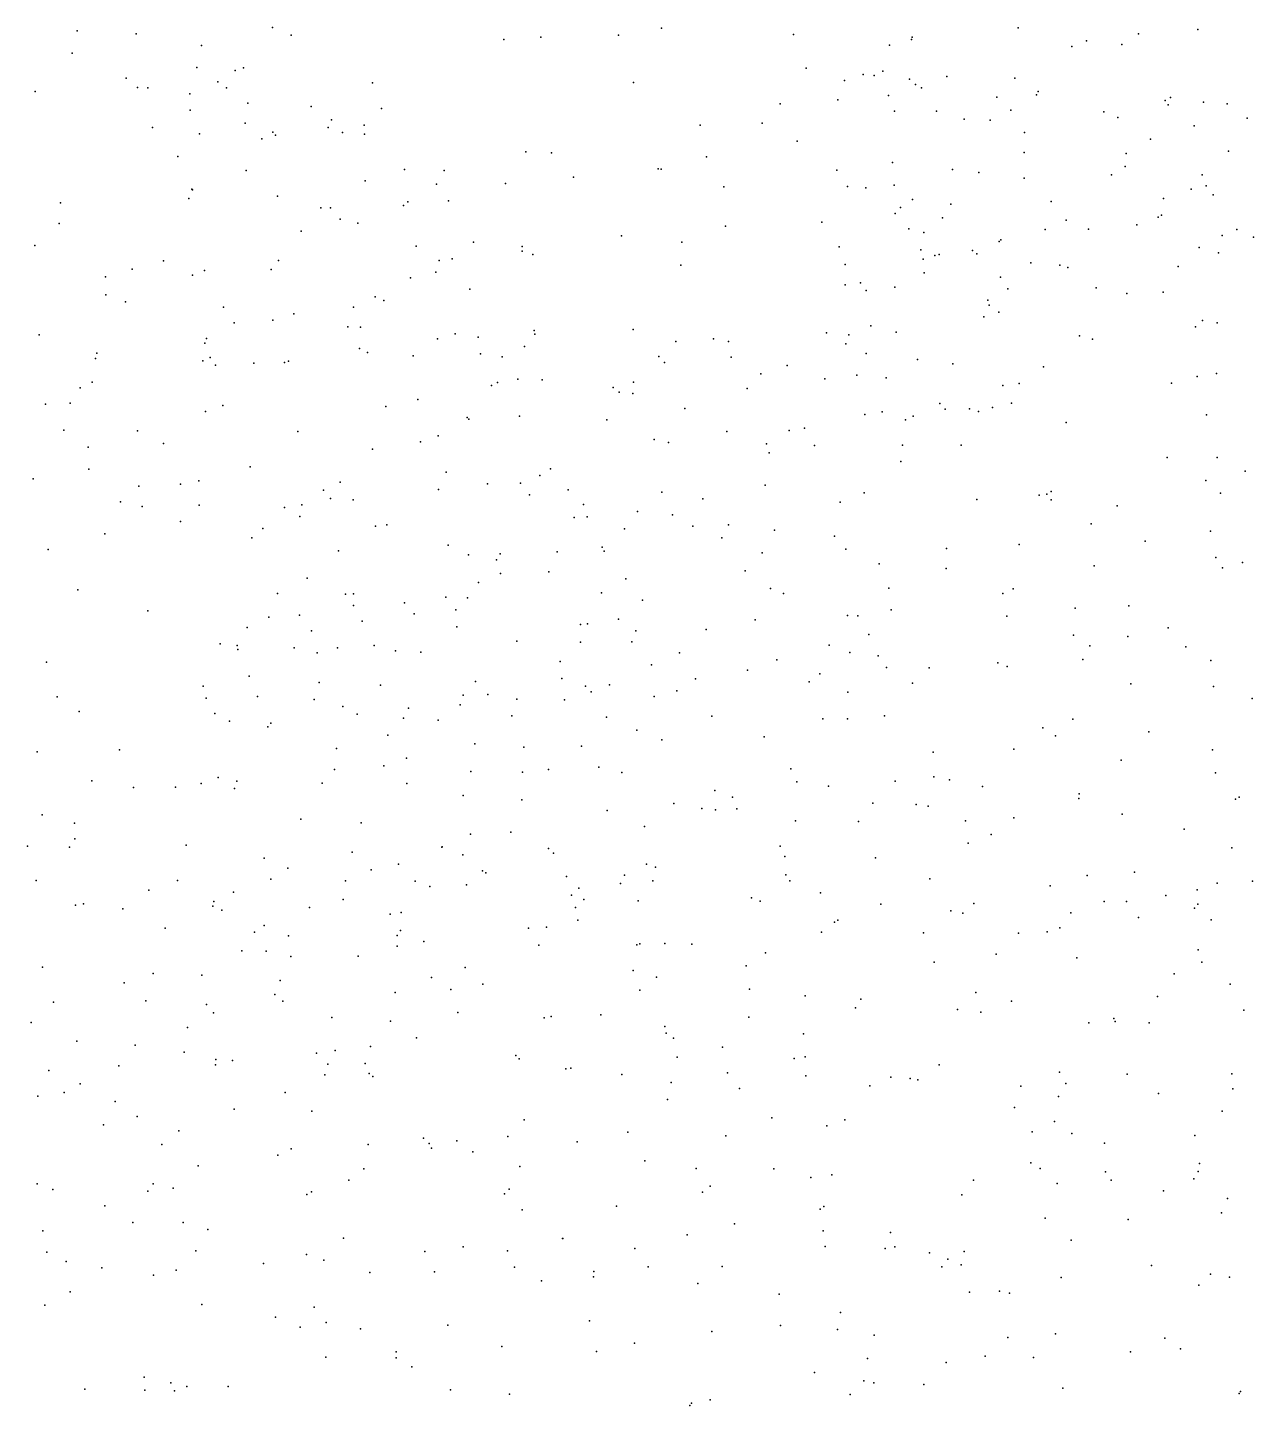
# Model space of a CAD drawing. Header units: metres. Extents: x -25 to 25, y -27.8 to 27.8.
# Drawn here: x 4.456 to 6, y 6.964 to 8.698 of the extents above; entities that cross this region are included whole.
import ezdxf

# ---------------------------------------------------------------- set-up
doc = ezdxf.new("R2010")
doc.units = ezdxf.units.M

msp = doc.modelspace()

# ---------------------------------------------------------------- linework, layer by layer
for p in [(4.5187, 8.6942, 23.4407), (4.7647, 8.6985, 14.5379), (5.2541, 8.6976, -16.6055), (5.7035, 8.6982, 22.6414), (5.9297, 8.6962, 23.1561), (4.593, 8.6907, 13.1425), (4.6753, 8.6759, 13.4455), (4.7878, 8.6888, 21.9778), (5.0558, 8.6836, 7.0633), (5.1024, 8.6864, 2.0536), (5.2003, 8.689, 22.1123), (5.4207, 8.6898, -16.9494), (5.5412, 8.6765, -28.0155), (5.569, 8.6834, 23.6471), (5.5698, 8.6862, 17.8113), (5.7711, 8.6746, 7.7491), (5.7896, 8.6818, 23.4982), (5.8339, 8.6771, -17.1434), (5.855, 8.6907, 22.7973), (4.5121, 8.6662, -20.9645), (4.6692, 8.6483, 13.8408), (4.7174, 8.6443, 19.4929), (4.7278, 8.6479, -21.1971), (5.4365, 8.6473, -21.0483), (5.5081, 8.6395, 18.4098), (5.5328, 8.6436, 18.0202), (4.5804, 8.6349, 14.9385), (4.5944, 8.623, 6.6053), (4.6075, 8.6226, 19.6739), (4.6957, 8.6301, 0.6767), (4.7067, 8.6226, 1.4142), (4.8905, 8.6288, 19.0775), (5.2191, 8.6294, 2.3345), (5.4848, 8.6317, 7.4448), (5.5219, 8.638, -24.2307), (5.5666, 8.6336, 18.6885), (5.5742, 8.6268, 3.1235), (5.5815, 8.6226, 8.7713), (5.6137, 8.6369, 22.4653), (5.6993, 8.6348, -25.7287), (4.4656, 8.6178, 15.1105), (4.6605, 8.6152, 1.0779), (5.4764, 8.6075, -24.8752), (5.5402, 8.6128, -24.0134), (5.6764, 8.611, -27.7783), (5.7265, 8.6136, 23.6623), (5.7285, 8.6179, 19.1699), (5.8885, 8.6067, -9.0012), (5.8953, 8.6106, -14.9376), (4.6609, 8.5944, -14.3069), (4.7333, 8.6033, 6.7223), (4.8131, 8.599, 18.3471), (4.9019, 8.5964, 18.8517), (5.4036, 8.6025, 8.7088), (5.5475, 8.5931, -14.5742), (5.6006, 8.5931, -0.6118), (5.6943, 8.5943, -8.2993), (5.8113, 8.5922, 22.6008), (5.8923, 8.6014, 8.4816), (5.9367, 8.6045, -14.6907), (5.9666, 8.6026, 23.4351), (4.6133, 8.5725, 23.5797), (4.73, 8.578, 0.4746), (4.8347, 8.5725, 18.1377), (4.8388, 8.5825, 14.3899), (4.8799, 8.5756, 19.2963), (5.3028, 8.5755, 17.6188), (5.3811, 8.5782, 22.17), (5.6354, 8.5832, -21.3297), (5.6682, 8.5818, 19.395), (5.8287, 8.5853, 7.8785), (5.9251, 8.5749, 2.9813), (5.9915, 8.5843, 19.9704), (4.6728, 8.5648, -28.475), (4.7509, 8.5586, 0.832), (4.7649, 8.5668, 21.8799), (4.7681, 8.563, -20.8376), (4.8528, 8.5665, 8.5225), (4.8803, 8.5641, 17.9364), (5.4249, 8.5554, 2.9006), (5.7115, 8.5663, -20.9824), (5.87, 8.5578, 23.6235), (4.6455, 8.5362, 13.2522), (5.0835, 8.542, -16.2448), (5.1159, 8.5409, -1.0731), (5.3108, 8.5357, -28.1877), (5.7108, 8.5411, -0.4106), (5.8393, 8.5399, 3.1604), (5.9683, 8.5429, 2.5546), (4.7312, 8.5187, 0.2562), (4.9306, 8.52, 1.9112), (4.9806, 8.5186, 23.7897), (5.2502, 8.5208, 2.4775), (5.254, 8.5201, 8.6025), (5.4752, 8.5188, -23.4422), (5.5451, 8.5287, 7.5528), (5.6207, 8.5196, 18.9052), (5.838, 8.5237, -15.3316), (4.881, 8.5055, 14.6987), (4.9708, 8.5013, 19.1554), (5.0579, 8.502, 8.5339), (5.1435, 8.5101, 7.2683), (5.6538, 8.5161, 19.7176), (5.7111, 8.509, 23.7914), (5.8207, 8.5131, -26.8572), (5.9349, 8.513, -21.4219), (4.659, 8.4832, 0.0496), (4.663, 8.4949, 13.4006), (4.6637, 8.4942, 13.6223), (4.771, 8.4863, 19.5824), (5.3327, 8.498, 22.0458), (5.4885, 8.4985, 18.3458), (5.5116, 8.4967, -25.3706), (5.5472, 8.4999, 23.8386), (5.8865, 8.4834, -22.8959), (5.9212, 8.4952, 8.8142), (5.9399, 8.4994, -16.9827), (5.9488, 8.4879, 8.2227), (4.4975, 8.4777, 13.0948), (4.8254, 8.4714, 23.769), (4.8375, 8.4717, 6.91), (4.9294, 8.4743, 18.5706), (4.9348, 8.4791, 7.0534), (4.9861, 8.4804, 18.9922), (5.5553, 8.472, 22.2568), (5.5702, 8.4821, 19.5819), (5.6187, 8.4761, -14.9621), (5.745, 8.4795, 19.8845), (4.4959, 8.452, 15.2882), (4.8499, 8.4573, 0.6919), (4.8718, 8.4524, 14.3136), (5.3347, 8.4485, 23.8987), (5.4561, 8.4533, 17.7329), (5.5486, 8.4644, -8.8365), (5.6079, 8.4588, 3.1801), (5.7639, 8.4562, 7.7998), (5.8526, 8.4502, 22.5013), (5.8796, 8.4597, 8.6266), (5.884, 8.4624, -20.8756), (4.8005, 8.4423, 1.1624), (5.204, 8.4364, 2.3541), (5.5655, 8.4451, -27.9572), (5.5844, 8.4403, -23.1882), (5.6817, 8.4312, 22.3567), (5.7374, 8.4444, -25.9223), (5.7921, 8.4448, -15.6704), (5.9601, 8.4365, 20.0966), (5.9785, 8.4441, 23.6842), (5.9996, 8.4348, -16.0645), (4.4653, 8.4241, 6.5494), (4.9452, 8.4231, -1.1247), (5.0175, 8.4285, 17.8215), (5.0787, 8.4229, -20.9281), (5.0788, 8.417, 21.8373), (5.2797, 8.4281, 7.4415), (5.478, 8.4226, 3.0443), (5.5807, 8.4187, -8.474), (5.646, 8.4176, -16.8519), (5.6795, 8.4291, 8.5957), (5.9313, 8.4217, 2.8665), (5.9554, 8.4148, 2.4465), (4.6272, 8.4047, 13.1521), (4.7721, 8.4052, 21.7955), (4.9745, 8.4053, 18.1529), (4.9906, 8.4074, 17.9921), (5.0923, 8.4129, 23.8866), (5.2786, 8.3994, 8.4763), (5.4856, 8.4, -14.6694), (5.5836, 8.4067, -15.2669), (5.5983, 8.4115, 19.0618), (5.6039, 8.4129, -23.6843), (5.6515, 8.4135, 7.7035), (5.7194, 8.4023, -24.0234), (5.7557, 8.3993, -21.372), (5.9047, 8.3978, 23.8537), (4.5544, 8.3847, 19.9801), (4.5877, 8.3945, 8.312), (4.6637, 8.3866, -21.1705), (4.679, 8.3926, 19.7529), (4.7627, 8.3939, 1.405), (4.9384, 8.3836, -16.1491), (4.9701, 8.3904, 18.3085), (5.5849, 8.3899, -25.7119), (5.681, 8.3843, 3.3102), (5.7657, 8.3962, 23.9309), (4.5546, 8.3619, -28.6111), (5.013, 8.3692, -14.2966), (5.4854, 8.3747, -25.1858), (5.5048, 8.3772, -24.8782), (5.512, 8.3674, 18.0496), (5.5481, 8.3715, -21.2691), (5.6902, 8.3697, -27.5669), (5.8014, 8.3706, 7.9268), (5.8401, 8.3635, 3.242), (5.8861, 8.3653, -16.8242), (4.5794, 8.3533, -0.2403), (4.7028, 8.3464, -28.3864), (4.8665, 8.3465, 14.1873), (4.8937, 8.3595, 19.4655), (4.9046, 8.3547, 23.8582), (5.6653, 8.3551, 19.9333), (5.667, 8.3489, -27.2234), (4.7651, 8.3299, 0.0047), (4.7913, 8.3379, 1.6441), (5.6602, 8.3344, -26.8685), (5.6791, 8.3401, 24.0553), (5.9353, 8.3297, 2.641), (4.4707, 8.3115, 20.1426), (4.7164, 8.3266, 13.836), (4.8593, 8.3218, 1.917), (4.8755, 8.3211, 14.9436), (4.9943, 8.313, 2.0817), (5.0938, 8.3172, 14.5598), (5.0949, 8.3126, 2.2189), (5.2187, 8.3185, -0.8215), (5.4619, 8.3143, 19.3927), (5.4903, 8.3117, 8.3875), (5.518, 8.3231, 17.8932), (5.5497, 8.3151, -15.5855), (5.7804, 8.3105, -26.2317), (5.9268, 8.3218, 3.0225), (5.9539, 8.3267, 22.4872), (4.6791, 8.3011, 15.2107), (4.6814, 8.3072, 13.4101), (4.8742, 8.2944, 8.2921), (4.9722, 8.3066, 1.0295), (5.0235, 8.3087, 18.6811), (5.0819, 8.2971, 18.226), (5.2725, 8.3033, -14.3675), (5.3198, 8.3066, 24.0342), (5.3386, 8.3032, 21.9684), (5.4865, 8.3004, 18.5202), (5.797, 8.3061, -23.0921), (4.5415, 8.2817, 6.7788), (4.5433, 8.2886, -15.932), (4.6767, 8.2787, 23.7866), (4.6862, 8.2833, 6.9091), (4.7408, 8.276, -20.8137), (4.7796, 8.2766, 19.6799), (4.7845, 8.2786, 13.9759), (4.884, 8.2893, 1.3265), (4.9415, 8.2852, 0.3104), (5.0263, 8.2878, 14.3721), (5.0538, 8.2839, 18.4252), (5.2511, 8.2843, 17.7882), (5.2581, 8.2766, -16.5879), (5.3422, 8.2835, -15.0656), (5.512, 8.2882, 19.1748), (5.5765, 8.2804, 22.171), (5.6213, 8.2752, -9.0056), (4.6929, 8.2734, 13.6311), (5.3795, 8.2627, -0.6237), (5.4125, 8.273, 18.2929), (5.5003, 8.2607, 24.1674), (5.7351, 8.2712, 8.2703), (5.9286, 8.2592, -7.8592), (5.9532, 8.263, 24.0223), (4.5225, 8.2449, -0.4022), (4.5374, 8.2519, 23.6759), (5.0401, 8.2477, 18.8613), (5.0479, 8.2517, 14.8689), (5.0734, 8.256, -16.3938), (5.1041, 8.2549, 21.7949), (5.1933, 8.2452, 8.2486), (5.2192, 8.252, 2.4905), (5.3623, 8.2439, 7.63), (5.4598, 8.2564, 22.0577), (5.5373, 8.2573, 18.8052), (5.6841, 8.248, -24.7063), (5.7047, 8.2503, -0.292), (5.8965, 8.2506, -20.8488), (4.4785, 8.2245, -1.2323), (4.5099, 8.2257, 8.142), (4.9474, 8.2302, -28.2569), (5.2011, 8.2393, 7.4846), (5.2182, 8.2379, 18.3412), (5.6047, 8.225, 7.8678), (5.6951, 8.2255, -26.4777), (4.6802, 8.2153, -0.2351), (4.7021, 8.2227, 8.1814), (4.907, 8.2212, 0.1246), (5.0095, 8.2077, 19.2573), (5.0757, 8.2093, 7.3789), (5.2838, 8.2187, 17.9852), (5.5104, 8.2113, -25.3442), (5.5322, 8.2148, -16.5063), (5.5712, 8.2091, -16.0698), (5.6113, 8.2182, -27.7306), (5.6422, 8.2183, -16.2826), (5.6533, 8.2149, 8.0294), (5.6712, 8.22, -8.0028), (5.9404, 8.211, -21.368), (4.5017, 8.1914, -8.8874), (4.5945, 8.1908, 21.7703), (4.7963, 8.19, 1.7049), (5.0116, 8.2056, 1.1715), (5.1853, 8.2045, 14.8042), (5.3364, 8.1899, 8.1246), (5.415, 8.191, 19.6445), (5.4344, 8.1942, 3.0535), (5.5616, 8.2046, 3.1576), (5.764, 8.2014, -23.7308), (4.6274, 8.1747, 15.4567), (4.9507, 8.1769, -9.0314), (4.9733, 8.1844, 15.017), (5.2449, 8.1799, -14.8035), (5.2633, 8.1762, 24.21), (5.3863, 8.1745, -15.5488), (5.4471, 8.1721, 7.8781), (5.5576, 8.1729, -24.9756), (5.6317, 8.1729, -27.3467), (4.5324, 8.17, 20.0924), (4.8906, 8.1678, 14.0844), (5.39, 8.1631, -28.0135), (5.8908, 8.1573, 24.2741), (5.9538, 8.1573, 2.8017), (4.5333, 8.1424, 6.9023), (4.7363, 8.1454, 23.9742), (4.9833, 8.1387, 1.3498), (5.1145, 8.1431, 0.6824), (5.5555, 8.152, 24.3433), (5.9891, 8.1401, 2.3104), (4.4631, 8.1304, -21.153), (4.5962, 8.1213, 23.8975), (4.6485, 8.1237, -13.9871), (4.6717, 8.1278, 19.8916), (4.8498, 8.126, 1.9623), (5.0353, 8.1241, 19.123), (5.0769, 8.1247, 2.258), (5.1011, 8.1347, 8.0716), (5.3847, 8.1223, 14.7321), (5.9395, 8.1281, 22.395), (4.8286, 8.1161, -1.082), (4.8377, 8.1056, 15.2769), (4.866, 8.1037, -8.8129), (4.9737, 8.1169, 2.1135), (5.0883, 8.1101, 0.4223), (5.1368, 8.1165, 7.5554), (5.2546, 8.1134, 7.9266), (5.3062, 8.1051, -8.5004), (5.5093, 8.1127, 19.072), (5.6514, 8.1042, 20.0544), (5.7298, 8.1097, 3.2788), (5.7396, 8.1112, 22.2571), (5.7448, 8.1038, -20.8669), (5.7451, 8.1142, -23.5396), (5.9581, 8.1123, 2.5451), (4.5731, 8.1015, -28.4686), (4.6006, 8.0953, -9.3555), (4.6723, 8.097, -16.1593), (4.7798, 8.0942, 8.0767), (4.8013, 8.0976, -21.1707), (5.1562, 8.0979, 0.8277), (5.2241, 8.0894, 2.6347), (5.2683, 8.0852, 14.5154), (5.4793, 8.101, -26.2602), (5.828, 8.0962, -24.7407), (4.6485, 8.0765, -0.3608), (4.7523, 8.068, 13.3557), (4.7988, 8.0829, -9.2406), (4.894, 8.0709, -0.067), (4.9086, 8.0726, -20.7229), (5.1442, 8.0818, 14.3582), (5.1609, 8.0823, 2.4226), (5.2076, 8.0675, 24.325), (5.2936, 8.0707, 14.946), (5.3388, 8.0726, -21.2291), (5.7953, 8.0737, -23.2785), (4.5532, 8.0609, 13.0738), (4.7384, 8.0559, 7.1121), (5.3304, 8.0561, 24.4179), (5.3966, 8.0655, -26.5335), (5.4722, 8.0581, 19.845), (5.8632, 8.0518, 24.4241), (5.9454, 8.0643, -23.0995), (4.4821, 8.0413, 20.2101), (4.8477, 8.0396, 19.6176), (4.9856, 8.0469, -0.8913), (5.0113, 8.0345, -14.0145), (5.0511, 8.0358, 14.2145), (5.1231, 8.0383, 15.111), (5.1795, 8.0444, 0.9752), (5.182, 8.0392, 18.7999), (5.381, 8.0371, 19.6203), (5.4863, 8.0417, -8.2071), (5.6131, 8.0425, 22.142), (5.7045, 8.0477, 24.4911), (5.0464, 8.0285, -9.1558), (5.5283, 8.0234, -27.1829), (5.6128, 8.0175, 14.806), (5.7989, 8.021, 20.2227), (5.9523, 8.0313, 20.3867), (5.9607, 8.0184, -20.8312), (5.9858, 8.0249, 2.9067), (4.8082, 8.0051, -0.2075), (5.0238, 7.9997, 15.2445), (5.0516, 8.011, 7.7374), (5.1124, 8.0133, 1.245), (5.2095, 8.0043, -20.8114), (5.3596, 8.0147, -0.5896), (4.5194, 7.9906, 15.6983), (4.7706, 7.986, 15.5209), (4.8563, 7.9851, 24.2218), (4.8663, 7.9855, 7.9256), (4.9826, 7.9814, 19.3485), (5.0102, 7.9807, 1.4734), (5.1787, 7.9866, 24.4541), (5.3917, 7.9924, 19.3407), (5.4078, 7.9858, -26.8283), (5.5407, 7.9926, -27.4223), (5.684, 7.986, 24.6469), (5.6971, 7.9919, -7.982), (4.6076, 7.9641, -28.2907), (4.8666, 7.9707, -8.6294), (4.9308, 7.9741, 7.4633), (4.9952, 7.9656, 24.3395), (5.2303, 7.9775, -14.4698), (5.5435, 7.9653, 24.7252), (5.7751, 7.9677, 14.8724), (5.8427, 7.9706, 22.3061), (4.76, 7.9561, 19.8069), (4.7985, 7.9587, 13.5487), (4.8774, 7.9513, 13.8858), (4.9427, 7.9604, 15.3976), (5.1522, 7.947, 2.56), (5.1613, 7.9476, -15.4655), (5.2003, 7.9538, 0.5445), (5.3721, 7.9527, 2.9492), (5.4886, 7.9583, 18.6776), (5.5014, 7.9579, -25.5345), (5.6889, 7.9575, 3.1569), (4.7326, 7.9432, -1.1949), (4.8135, 7.9389, 1.8408), (4.9966, 7.9441, 0.0173), (5.2218, 7.9388, 15.2032), (5.3104, 7.9406, -27.9113), (5.5155, 7.9345, 3.0645), (5.773, 7.9333, -9.1639), (5.8414, 7.932, 3.1455), (5.8924, 7.9428, -7.8964), (4.6987, 7.9226, 24.1886), (4.7202, 7.9207, -16.3159), (4.7209, 7.9156, 7.8657), (4.7918, 7.9174, -13.7863), (4.8209, 7.9114, 13.3318), (4.8462, 7.9177, 21.7141), (4.8927, 7.9203, 7.787), (4.9192, 7.9136, 1.6335), (4.9514, 7.9119, 2.1813), (5.0723, 7.9261, 21.754), (5.1521, 7.9247, 14.2661), (5.217, 7.925, 2.8245), (5.2768, 7.9113, -9.1582), (5.4652, 7.9208, -25.7732), (5.4916, 7.9117, 19.1575), (5.7934, 7.92, 15.0391), (5.9143, 7.9188, -23.6906), (4.48, 7.8993, -8.5048), (5.1266, 7.9003, 1.3603), (5.2415, 7.8962, 0.9502), (5.3997, 7.9023, 24.8868), (5.5273, 7.9074, 14.5898), (5.6776, 7.8988, 14.6834), (5.6894, 7.8939, 20.1091), (5.7848, 7.9027, -21.3464), (5.9461, 7.9014, -13.8049), (4.735, 7.8817, 13.1085), (5.1286, 7.8788, 15.389), (5.2971, 7.8786, 18.8147), (5.3624, 7.8893, -13.8123), (5.4536, 7.8848, 15.1907), (5.5375, 7.8928, 18.8101), (5.5915, 7.8922, 24.9033), (4.6771, 7.8693, 15.6655), (4.8234, 7.8739, 19.657), (4.9005, 7.8705, 19.5024), (5.0203, 7.8751, -13.7086), (5.0357, 7.8588, 2.3723), (5.1584, 7.8693, -21.2685), (5.1656, 7.862, 0.2777), (5.189, 7.8709, -15.7381), (5.2737, 7.8634, 21.8496), (5.4403, 7.8749, -14.2517), (5.489, 7.8618, -21.3703), (5.5702, 7.8732, 22.0897), (5.8452, 7.8724, -13.6213), (5.9495, 7.8687, -21.0047), (4.4932, 7.8557, 7.0615), (4.681, 7.854, 21.7114), (4.7457, 7.8563, -20.6575), (4.817, 7.8523, 7.6105), (4.8531, 7.8436, 13.6609), (4.9359, 7.8416, -15.0767), (5.001, 7.8457, 24.53), (5.0047, 7.8578, 19.2231), (5.0723, 7.8529, 14.1522), (5.1322, 7.8522, 18.9913), (5.2451, 7.8563, -26.2283), (5.998, 7.8537, 24.6636), (4.5211, 7.8374, 13.0343), (4.692, 7.8347, 19.9324), (4.7104, 7.8253, -9.3705), (4.8713, 7.834, -28.1085), (4.9295, 7.8292, -9.3072), (4.9732, 7.8263, -20.6685), (5.066, 7.8321, 24.7235), (5.1849, 7.8302, 24.9498), (5.3177, 7.8314, 15.3548), (5.4576, 7.8283, 19.7321), (5.4884, 7.8283, -21.006), (5.5352, 7.8321, 19.8903), (5.7722, 7.8276, 22.2452), (4.7588, 7.8181, 7.4372), (4.7623, 7.8228, -0.2868), (4.9098, 7.8075, -0.1307), (5.2233, 7.8138, -8.4246), (5.7345, 7.817, 15.1911), (5.7504, 7.8068, 25.0383), (5.868, 7.812, 24.9375), (4.8451, 7.791, 1.8039), (5.0193, 7.7965, -14.5192), (5.0809, 7.7925, 0.088), (5.1537, 7.7939, -27.9132), (5.2548, 7.8018, 0.5412), (5.3837, 7.8054, -27.0807), (5.6981, 7.7899, -25.0792), (5.9482, 7.7893, 15.1883), (4.4683, 7.7866, -13.6333), (4.5719, 7.7892, 20.1062), (4.9331, 7.7786, 13.9698), (5.5965, 7.7861, -0.3759), (5.8329, 7.776, -0.2106), (4.8425, 7.7644, 2.1161), (4.9045, 7.769, 21.7222), (5.0142, 7.762, -8.5282), (5.0794, 7.7612, 1.5297), (5.1122, 7.7643, 25.0968), (5.1755, 7.7675, -0.7449), (5.2044, 7.7606, -20.8369), (5.4173, 7.7653, -9.2348), (5.597, 7.755, -8.2025), (5.9519, 7.7603, -23.0948), (4.537, 7.7503, 7.1839), (4.5893, 7.7416, 7.7439), (4.6424, 7.7423, 13.0327), (4.6745, 7.7467, -1.4242), (4.6963, 7.7541, 7.5702), (4.7167, 7.7404, 24.3716), (4.7195, 7.7496, -13.4374), (4.8272, 7.7473, -16.3967), (4.9336, 7.7467, 2.296), (5.3215, 7.7379, -27.5882), (5.4246, 7.7489, 18.7768), (5.4644, 7.7432, 19.4726), (5.5486, 7.7498, -13.471), (5.6171, 7.7512, 2.9843), (5.6585, 7.7428, -9.2502), (5.0045, 7.7317, -13.3278), (5.0784, 7.7261, 2.6743), (5.2698, 7.7215, 25.2743), (5.3436, 7.7295, -25.9583), (5.5202, 7.722, -25.1875), (5.5748, 7.7202, 25.2714), (5.7796, 7.7277, 20.2491), (5.7803, 7.7337, 3.02), (5.977, 7.7271, 3.0635), (5.9818, 7.7294, 20.6285), (4.4747, 7.7073, -0.5431), (5.1859, 7.7127, 14.262), (5.3052, 7.7154, 18.8778), (5.3223, 7.7137, 0.7052), (5.349, 7.715, -27.3604), (5.5899, 7.7182, 15.3799), (5.6977, 7.7034, 18.8059), (5.8345, 7.708, 20.4101), (4.5154, 7.6966, -9.5078), (4.8, 7.7019, -14.7281), (4.876, 7.6973, 24.6854), (5.0646, 7.6854, 19.1051), (5.233, 7.6926, -13.3362), (5.4232, 7.6998, -25.7007), (5.5022, 7.699, 19.3249), (5.637, 7.6996, 18.9742), (5.9124, 7.6894, 22.3358), (4.4561, 7.6679, -8.5057), (4.5158, 7.6769, 24.2787), (4.6556, 7.6693, -0.3768), (5.0138, 7.6829, -0.0339), (5.4038, 7.6679, 25.381), (5.6406, 7.6718, 22.1536), (5.6692, 7.6824, -14.0353), (4.5089, 7.6664, 21.6421), (4.754, 7.6527, 15.6241), (4.865, 7.6601, 24.8667), (4.9779, 7.6665, -27.9171), (4.978, 7.6668, 2.4933), (5.0041, 7.6569, -0.8962), (5.112, 7.665, -16.2537), (5.1184, 7.659, -26.7642), (5.4094, 7.6548, 21.9629), (5.5239, 7.6531, 15.5057), (5.9725, 7.6659, -7.9866), (4.7839, 7.6402, -1.1765), (4.8889, 7.6381, -21.3135), (4.9233, 7.6453, -20.7819), (5.029, 7.6366, 21.7447), (5.0332, 7.6343, -15.6917), (5.2353, 7.6451, 21.8419), (5.2468, 7.6412, 0.2989), (5.8498, 7.635, -25.0744), (4.4669, 7.6248, 7.6686), (4.6449, 7.6248, -21.3215), (4.7626, 7.6263, 24.6019), (4.8564, 7.6243, 25.0307), (4.944, 7.6236, 25.2004), (4.9628, 7.6172, 19.2955), (5.0088, 7.6193, 1.6796), (5.1347, 7.6297, 25.3552), (5.2027, 7.6209, 15.6077), (5.2078, 7.6312, 1.4199), (5.2434, 7.6244, -9.3448), (5.411, 7.6316, -8.4398), (5.4158, 7.6243, -25.4716), (5.5921, 7.6266, 19.8524), (5.7438, 7.618, 18.5974), (5.7904, 7.6311, 25.3668), (5.9539, 7.6214, 25.4003), (5.9986, 7.6236, -10.8262), (4.609, 7.6123, 24.4127), (4.7153, 7.6101, -28.0143), (4.8535, 7.6007, 2.3046), (5.141, 7.606, -15.9864), (5.1503, 7.615, -26.2398), (5.1567, 7.6008, -21.246), (5.2249, 7.599, -27.2253), (5.3677, 7.603, -14.1102), (5.3784, 7.5986, 25.5301), (5.4543, 7.6092, 2.8758), (5.8894, 7.6056, 20.5872), (5.9287, 7.6128, -13.5492), (4.5166, 7.5935, -1.79), (4.5264, 7.5952, -13.2195), (4.5759, 7.589, 20.0717), (4.6894, 7.5923, -15.246), (4.6907, 7.5982, 19.9099), (4.7009, 7.5873, -9.4469), (4.8113, 7.5906, 19.623), (4.9128, 7.5822, -9.3941), (4.9265, 7.5843, 15.6147), (5.1461, 7.5907, -26.9617), (5.5303, 7.595, 25.619), (5.6187, 7.5865, 26.0267), (5.6339, 7.5833, 2.8871), (5.6477, 7.5958, 25.7333), (5.7696, 7.5841, 18.9014), (5.8116, 7.5981, -13.8543), (5.8399, 7.5983, 14.5309), (5.9253, 7.5898, 25.7513), (5.9296, 7.5949, 25.5873), (4.6292, 7.5644, -14.8171), (4.7539, 7.5681, 13.4465), (5.087, 7.5646, 2.8233), (5.1096, 7.566, -14.1968), (5.1489, 7.5748, -27.5794), (5.472, 7.5721, 26.0789), (5.4764, 7.5746, -9.3816), (5.7558, 7.565, 20.2931), (5.8547, 7.5781, 25.9415), (5.9463, 7.5749, -9.5325), (4.7419, 7.5597, 13.1648), (4.7848, 7.5548, 21.6409), (4.9214, 7.5553, 1.8125), (4.9255, 7.5616, -0.1424), (4.9552, 7.548, 2.677), (5.4558, 7.5597, -0.5277), (5.5843, 7.5588, -13.3511), (5.7039, 7.5582, 20.0394), (5.7399, 7.5598, 26.1325), (4.726, 7.5361, 24.8056), (4.7566, 7.5358, -8.6569), (4.7877, 7.5291, 25.3707), (4.8722, 7.5295, 2.4674), (4.9216, 7.5421, -16.3621), (5.0997, 7.5433, 25.6029), (5.2233, 7.5438, 25.7756), (5.2269, 7.5449, -26.0142), (5.2583, 7.5452, 26.0029), (5.2924, 7.5446, 18.9492), (5.3853, 7.5334, 1.0786), (5.6756, 7.5319, -9.4541), (5.9299, 7.5373, -23.0041), (4.475, 7.5157, 20.1709), (5.007, 7.515, -8.6579), (5.3607, 7.5173, 26.2425), (5.5974, 7.5218, 14.4533), (5.7771, 7.5274, -8.4139), (5.9347, 7.5218, 22.3507), (4.5777, 7.4956, 25.0504), (4.6144, 7.5077, 25.2302), (4.6754, 7.5054, -14.5981), (4.7742, 7.4986, -12.9853), (4.9647, 7.5024, -26.8845), (5.2188, 7.5114, 26.1733), (5.2481, 7.5028, 0.1882), (5.8999, 7.5073, 26.2086), (4.7674, 7.481, 19.7446), (4.9189, 7.4836, 25.683), (4.9892, 7.4872, -26.4421), (5.0295, 7.4942, -13.0918), (5.2269, 7.4865, -8.6388), (5.3652, 7.4879, 1.2379), (5.435, 7.4795, 18.7914), (5.6501, 7.4837, 22.162), (5.8786, 7.4786, 18.8697), (5.9705, 7.4941, 2.9729), (4.4887, 7.4716, -12.8404), (4.605, 7.4732, -1.6409), (4.6813, 7.4683, 15.4968), (4.7775, 7.4725, 2.1507), (5.4985, 7.4641, -13.9049), (5.5053, 7.4754, -25.1668), (5.627, 7.4622, 26.3685), (5.6948, 7.4725, 19.8952), (5.9873, 7.4613, 15.4436), (4.4606, 7.4457, 25.5615), (4.6901, 7.4582, 21.5363), (4.8393, 7.452, -27.76), (4.9132, 7.4475, 19.3648), (4.9977, 7.4583, 26.1852), (5.1066, 7.4516, 14.2178), (5.1153, 7.4536, -0.0264), (5.1779, 7.4556, 19.0693), (5.3643, 7.4525, 21.9384), (5.6562, 7.4587, 19.6595), (5.7923, 7.4454, 14.4839), (5.8238, 7.451, -23.391), (5.8255, 7.447, -9.6632), (5.8683, 7.4454, 20.7017), (4.6575, 7.4396, 13.4454), (4.9459, 7.4266, 14.0805), (5.2586, 7.441, 26.4004), (5.2601, 7.4326, -25.4125), (5.2695, 7.426, 15.7003), (5.433, 7.4317, 0.8086), (4.5183, 7.4222, -8.7145), (4.5917, 7.4171, 25.6615), (4.6534, 7.4084, 13.1575), (4.8432, 7.4104, -14.2829), (4.8877, 7.4158, 26.3801), (5.3311, 7.4147, 2.8268), (4.5711, 7.3911, -0.3605), (4.6929, 7.3924, 26.1284), (4.693, 7.3993, 25.8944), (4.7141, 7.3981, 26.3985), (4.8201, 7.4074, -26.7592), (4.8341, 7.3933, -0.2327), (4.8812, 7.3941, -27.1195), (5.0708, 7.4041, -0.9704), (5.075, 7.4003, 26.4999), (5.2739, 7.4022, -0.7628), (5.4213, 7.4005, 15.7255), (5.4352, 7.4028, 0.6513), (5.6041, 7.3927, -0.3811), (4.4827, 7.3855, 12.9845), (4.8303, 7.3801, 19.509), (4.8864, 7.3818, 1.9208), (4.8908, 7.3778, -1.2039), (5.1339, 7.3874, 2.8406), (5.1403, 7.3882, 1.6669), (5.2042, 7.3802, -14.0244), (5.3375, 7.3824, 0.2434), (5.4362, 7.3787, 1.0449), (5.543, 7.3772, -8.6957), (5.5675, 7.3755, 2.7996), (5.577, 7.3738, 18.608), (5.7554, 7.3833, -8.6665), (5.8408, 7.3806, 22.299), (5.9722, 7.3811, 20.8469), (4.5024, 7.3575, 25.9269), (4.5224, 7.3687, 21.3034), (4.7804, 7.3579, 2.3128), (5.2664, 7.3701, 26.5765), (5.3527, 7.3627, 1.4016), (5.5168, 7.3662, 26.5354), (5.7067, 7.3655, 20.1571), (5.7632, 7.369, 2.8174), (5.88, 7.3566, 15.5841), (5.9737, 7.3622, 18.4649), (4.4692, 7.3531, -21.131), (4.5664, 7.3464, 15.3836), (5.262, 7.3491, -25.1594), (5.6989, 7.3387, 20.4554), (5.7541, 7.3528, 20.6223), (4.5943, 7.3273, -12.6311), (4.7163, 7.3369, -26.9913), (4.8142, 7.3344, 14.0107), (5.0814, 7.3234, 21.712), (5.3933, 7.3258, 14.3707), (5.485, 7.3234, -13.5752), (5.7492, 7.3214, -23.0744), (5.9604, 7.334, -22.8303), (4.5517, 7.3172, -15.4844), (4.6467, 7.3093, -27.5869), (5.2117, 7.3079, 0.0178), (5.4625, 7.3157, 21.9718), (5.7208, 7.3082, 19.9723), (5.7711, 7.3061, 26.5168), (4.6253, 7.2924, 13.7775), (4.788, 7.2868, 26.7678), (4.8848, 7.2923, -9.4844), (4.9547, 7.3003, 15.4586), (4.9618, 7.2937, 21.5625), (4.9648, 7.2877, 26.7523), (4.9967, 7.2969, -0.1531), (5.0608, 7.3023, 14.2282), (5.1479, 7.2957, 15.5934), (5.3352, 7.3033, -8.7835), (5.8119, 7.2941, 19.354), (5.9257, 7.3035, 26.4582), (4.7712, 7.2788, 2.1689), (5.0169, 7.2829, 2.8385), (5.2334, 7.2715, 26.7383), (5.7192, 7.2691, 15.7446), (4.671, 7.2652, -14.4024), (4.8797, 7.2614, -26.4451), (5.0758, 7.2647, 1.8388), (5.2978, 7.2622, -13.8066), (5.3956, 7.2617, 26.7022), (5.4687, 7.254, 0.9155), (5.731, 7.2622, -9.7515), (5.8135, 7.258, 20.7461), (5.93, 7.2581, 2.7924), (5.9318, 7.2683, -23.6019), (4.4681, 7.2426, 13.1222), (4.4881, 7.2354, 20.0947), (4.6142, 7.2426, -8.8375), (4.6393, 7.2372, 19.9229), (4.8608, 7.2472, 2.8201), (5.0625, 7.2361, -25.113), (5.3157, 7.2399, 18.9263), (5.4423, 7.2508, 15.7762), (5.6471, 7.2475, 22.1111), (5.7524, 7.2433, -8.9181), (5.8204, 7.2473, 19.5381), (5.9244, 7.2489, 19.1522), (4.6077, 7.2335, 21.1687), (4.8077, 7.2294, 19.5639), (4.8137, 7.2328, 21.312), (5.0565, 7.2303, -25.7283), (5.3059, 7.2323, 15.7007), (5.6326, 7.2288, 20.3488), (5.8864, 7.2337, -0.0865), (5.9669, 7.2244, -9.2786), (4.5532, 7.2149, 26.8063), (5.0787, 7.2099, 19.1897), (5.1976, 7.2145, 21.7419), (5.4542, 7.2109, 2.6711), (5.4586, 7.214, 0.4971), (5.9594, 7.2063, 22.381), (4.4755, 7.1836, 13.4416), (4.5887, 7.194, 15.2642), (4.6521, 7.1939, -16.1008), (4.6829, 7.1851, 2.5967), (5.3464, 7.1923, 0.1524), (5.4579, 7.1837, 1.3178), (5.7375, 7.1994, 26.6291), (5.8419, 7.198, 2.6386), (4.8539, 7.1745, -12.784), (5.1298, 7.174, 2.8075), (5.1301, 7.1739, 26.8711), (5.2866, 7.1783, 1.6742), (5.5425, 7.1816, 14.4023), (5.77, 7.1716, 19.8924), (4.4805, 7.1565, -15.6209), (4.6678, 7.1584, -9.5638), (4.8075, 7.1539, -0.2659), (4.9562, 7.1575, 21.3734), (5.0045, 7.1633, 15.3868), (5.0604, 7.1585, -1.0903), (5.2208, 7.1614, -0.9063), (5.4603, 7.1637, 18.6536), (5.5359, 7.1614, -25.0596), (5.5479, 7.1634, 21.986), (5.5918, 7.156, 26.7297), (5.615, 7.1478, 2.5154), (5.6355, 7.1576, 20.2089), (4.5046, 7.1451, -14.5742), (4.5495, 7.1368, -15.8513), (4.6433, 7.1342, -1.3053), (4.7532, 7.1426, 19.7216), (4.829, 7.1468, 14.1114), (4.8869, 7.1309, 19.3893), (4.9685, 7.1319, -25.3457), (5.0694, 7.1376, 1.9449), (5.1691, 7.1322, 15.5176), (5.2375, 7.1383, -13.1722), (5.3305, 7.1387, -25.0072), (5.6074, 7.1383, 18.4269), (5.6317, 7.1409, -23.2656), (5.8712, 7.1399, 20.8693), (4.6148, 7.1276, 13.8773), (5.1033, 7.1205, -0.1183), (5.1686, 7.1255, -8.9322), (5.3001, 7.1173, 26.8821), (5.7574, 7.1246, 2.4137), (5.9309, 7.1151, 2.4382), (5.9456, 7.1288, -22.6116), (5.9694, 7.1254, 26.5555), (4.5098, 7.1068, 21.0211), (5.4026, 7.1039, -0.6467), (5.6422, 7.1063, -9.0369), (5.6799, 7.1075, 20.6444), (5.6925, 7.105, 14.419), (4.4779, 7.09, -0.3225), (4.6754, 7.0907, 2.3054), (4.8171, 7.0873, 15.2391), (5.4795, 7.0807, -9.6459), (4.7684, 7.0749, 21.1161), (4.7992, 7.0622, 26.9987), (4.8321, 7.0681, -8.9406), (4.9851, 7.0648, -12.9215), (5.1637, 7.0702, 14.304), (5.4042, 7.0644, 1.5862), (4.8754, 7.0602, -26.3117), (5.3178, 7.0566, 2.5486), (5.4758, 7.0594, 26.8643), (5.5221, 7.0523, 15.7744), (5.6904, 7.0491, 22.0378), (5.7504, 7.0538, 18.3397), (5.888, 7.0484, 14.4111), (4.9201, 7.0312, -0.22), (5.0532, 7.038, -19.2668), (5.1726, 7.0316, 19.0176), (5.2205, 7.042, 1.8772), (5.8446, 7.0312, -9.9587), (5.9079, 7.0348, 15.6727), (4.8315, 7.0245, 2.8264), (4.9204, 7.0238, 14.1857), (4.9399, 7.0125, 19.2871), (5.5137, 7.023, 1.2564), (5.6126, 7.0177, 20.4907), (5.6617, 7.0256, 2.271), (5.7227, 7.0242, 26.7629), (4.6031, 6.9993, 19.946), (4.6364, 6.992, 20.9651), (5.4468, 7.0053, 18.5259), (5.5089, 6.9948, -22.9365), (5.5216, 6.9921, 0.8323), (4.5283, 6.9844, 13.8086), (4.6036, 6.9829, 2.6616), (4.6412, 6.9821, -8.9602), (4.6566, 6.9874, -0.2962), (4.7086, 6.9875, 15.155), (4.9885, 6.9835, 2.7766), (5.063, 6.9779, 19.1286), (5.492, 6.9773, 2.2652), (5.5844, 6.9902, -23.4434), (5.7598, 6.9853, -9.2651), (5.9818, 6.9789, -9.7408), (5.9831, 6.9812, 18.3666), (5.2898, 6.9637, 0.0531), (5.2922, 6.9666, 18.7978), (5.3157, 6.9709, 15.5948)]:
    msp.add_point(p)

doc.saveas('drawing.dxf')
